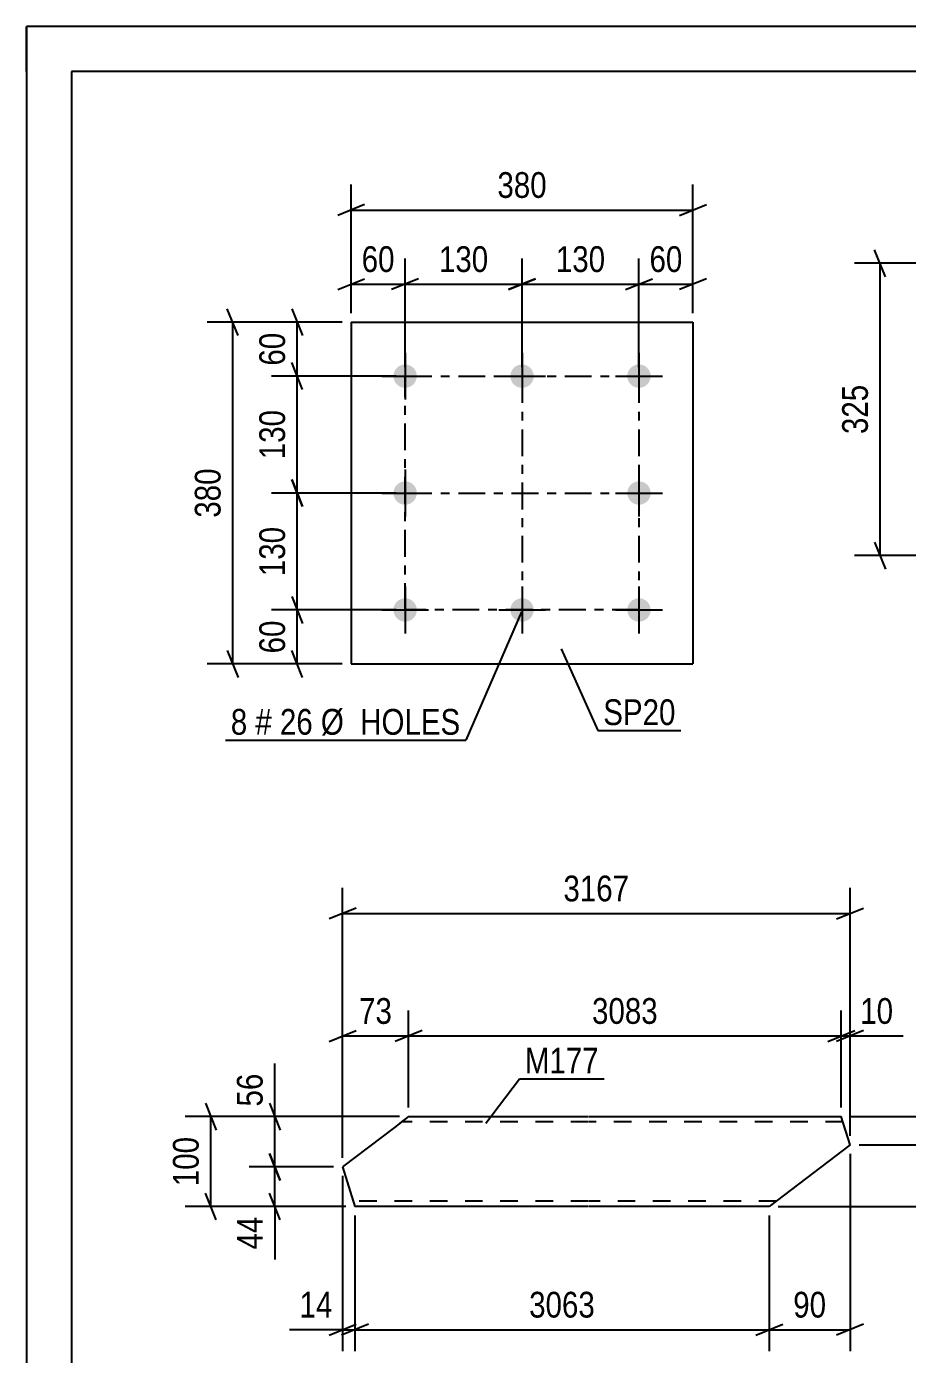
# Model space of a CAD drawing. Header units: millimetres. Extents: x 0 to 1766, y 0 to 560.
# Drawn here: x 0 to 97.9, y 149.3 to 297 of the extents above; entities that cross this region are included whole.
import ezdxf

# ---------------------------------------------------------------- set-up
doc = ezdxf.new("R2010")
doc.units = ezdxf.units.MM
doc.linetypes.add('DXK_LINE_DOT2', pattern=[3.9198, 1.9599, -1.9599])
doc.linetypes.add('DXK_LINE_DOT3', pattern=[5.9187, 2.979, -0.9799, 0.9799, -0.9799])
doc.styles.add('Arial Narrow', font='ARIALN.TTF', dxfattribs={"height": 0.2})

# ---------------------------------------------------------------- blocks, each defined once
blk = doc.blocks.new('Unknown-814172123-1135')
at = {"color": 5, "linetype": 'Continuous'}
for p, q in [((420, 297), (0, 297)), ((0, 297), (0, 0)), ((0, 292), (0, 297)), ((415, 292), (5, 292)), ((5, 292), (5, 5))]:
    blk.add_line(p, q, dxfattribs=at)
blk = doc.blocks.new('Part-814172123-2391 - 2375')
at = {"color": 2, "linetype": 'Continuous'}
for p, q in [((36.09, 264.13), (36.09, 226.13)), ((36.09, 264.13), (74.09, 264.13)), ((74.09, 264.13), (74.09, 226.13)), ((36.09, 226.13), (74.09, 226.13))]:
    blk.add_line(p, q, dxfattribs=at)
blk = doc.blocks.new('Bolt-814172123-2424 - 2375')
at = {"linetype": 'Continuous'}
for points in [[(42.09, 259.43, -1), (42.09, 256.83, -1)], [(55.09, 259.43, -1), (55.09, 256.83, -1)], [(68.09, 259.43, -1), (68.09, 256.83, -1)], [(42.09, 246.43, -1), (42.09, 243.83, -1)], [(68.09, 246.43, -1), (68.09, 243.83, -1)], [(42.09, 233.43, -1), (42.09, 230.83, -1)], [(55.09, 233.43, -1), (55.09, 230.83, -1)], [(68.09, 233.43, -1), (68.09, 230.83, -1)]]:
    blk.add_hatch(color=1, dxfattribs=at).paths.add_polyline_path(points)
at = {"color": 1, "linetype": 'Continuous'}
for p, q in [((42.09, 260.73), (42.09, 255.53)), ((55.09, 260.73), (55.09, 255.53)), ((68.09, 260.73), (68.09, 255.53)), ((39.49, 258.13), (44.69, 258.13)), ((52.49, 258.13), (57.69, 258.13)), ((65.49, 258.13), (70.69, 258.13)), ((42.09, 247.73), (42.09, 242.53)), ((68.09, 247.73), (68.09, 242.53)), ((39.49, 245.13), (44.69, 245.13)), ((65.49, 245.13), (70.69, 245.13)), ((42.09, 234.73), (42.09, 229.53)), ((55.09, 234.73), (55.09, 229.53)), ((68.09, 234.73), (68.09, 229.53)), ((39.49, 232.13), (44.69, 232.13)), ((52.49, 232.13), (57.69, 232.13)), ((65.49, 232.13), (70.69, 232.13))]:
    blk.add_line(p, q, dxfattribs=at)
blk = doc.blocks.new('Part-814172123-1678 - 1662')
at = {"color": 2, "linetype": 'Continuous'}
for p, q in [((42.47, 175.8), (40.9, 174.6)), ((42.47, 175.8), (42.47, 175.8)), ((42.47, 175.8), (62.47, 175.8)), ((62.57, 175.8), (90.58, 175.8)), ((91.56, 172.65), (90.58, 175.8)), ((40.9, 174.6), (35.13, 170.2)), ((91.56, 172.65), (82.57, 165.8)), ((35.13, 170.2), (36.5, 165.8)), ((62.47, 165.8), (36.5, 165.8)), ((82.57, 165.8), (62.57, 165.8))]:
    blk.add_line(p, q, dxfattribs=at)
at = {"color": 7, "linetype": 'DXK_LINE_DOT2'}
for p, q in [((42.47, 175.8), (41.5, 175.06)), ((40.9, 174.6), (40.9, 174.6)), ((40.9, 174.6), (40.9, 174.6)), ((40.9, 174.6), (40.9, 174.6)), ((62.47, 175.2), (41.68, 175.2)), ((90.77, 175.2), (62.57, 175.2)), ((62.47, 166.4), (36.31, 166.4)), ((83.36, 166.4), (62.57, 166.4))]:
    blk.add_line(p, q, dxfattribs=at)
blk = doc.blocks.new('Rectangle-814172123-2512 - 2375')
at = {"color": 1, "linetype": 'DXK_LINE_DOT3'}
blk.add_lwpolyline([(42.09, 258.13), (68.09, 258.13), (68.09, 232.13), (42.09, 232.13), (42.09, 258.13)], close=True, dxfattribs=at)
blk = doc.blocks.new('Line-814172123-2505 - 2375')
at = {"color": 1, "linetype": 'DXK_LINE_DOT3'}
blk.add_line((55.09, 258.13), (55.09, 232.13), dxfattribs=at)
blk = doc.blocks.new('Line-814172123-2497 - 2375')
at = {"color": 1, "linetype": 'DXK_LINE_DOT3'}
blk.add_line((42.09, 245.13), (68.09, 245.13), dxfattribs=at)
blk = doc.blocks.new('StraightDimension-814172123-2426 - 2375')
at = {"color": 7, "linetype": 'Continuous'}
for p, q in [((36.09, 265.13), (36.09, 279.45)), ((74.09, 265.13), (74.09, 279.45)), ((37.59, 277.2), (34.59, 276)), ((36.09, 276.6), (74.09, 276.6)), ((72.59, 276), (75.59, 277.2))]:
    blk.add_line(p, q, dxfattribs=at)
at = {"color": 0}
blk.add_wipeout([(58.43, 277.35), (58.43, 281.55), (51.75, 281.55), (51.75, 277.35)], dxfattribs=at)
at = {"color": 3, "style": 'Arial Narrow'}
blk.add_text('380', height=2.863, dxfattribs=at).set_placement((52.35, 277.95))
blk = doc.blocks.new('StraightDimension-814172123-2437 - 2375')
at = {"color": 7, "linetype": 'Continuous'}
for p, q in [((68.09, 259.13), (68.09, 271.21)), ((74.09, 265.13), (74.09, 271.21)), ((66.59, 267.76), (69.59, 268.96)), ((75.59, 268.96), (72.59, 267.76)), ((68.09, 268.36), (74.09, 268.36))]:
    blk.add_line(p, q, dxfattribs=at)
at = {"color": 0}
blk.add_wipeout([(73.52, 269.11), (73.52, 273.31), (68.66, 273.31), (68.66, 269.11)], dxfattribs=at)
at = {"color": 3, "style": 'Arial Narrow'}
blk.add_text('60', height=2.863, dxfattribs=at).set_placement((69.26, 269.71))
blk = doc.blocks.new('StraightDimension-814172123-2447 - 2375')
at = {"color": 7, "linetype": 'Continuous'}
for p, q in [((36.09, 265.13), (36.09, 271.21)), ((42.09, 259.13), (42.09, 271.21)), ((34.59, 267.76), (37.59, 268.96)), ((43.59, 268.96), (40.59, 267.76)), ((36.09, 268.36), (42.09, 268.36))]:
    blk.add_line(p, q, dxfattribs=at)
at = {"color": 0}
blk.add_wipeout([(41.52, 269.11), (41.52, 273.31), (36.66, 273.31), (36.66, 269.11)], dxfattribs=at)
at = {"color": 3, "style": 'Arial Narrow'}
blk.add_text('60', height=2.863, dxfattribs=at).set_placement((37.26, 269.71))
blk = doc.blocks.new('StraightDimension-814172123-2457 - 2375')
at = {"color": 7, "linetype": 'Continuous'}
for p, q in [((42.09, 259.13), (42.09, 271.21)), ((55.09, 259.13), (55.09, 271.21)), ((43.59, 268.96), (40.59, 267.76)), ((53.59, 267.76), (56.59, 268.96)), ((42.09, 268.36), (55.09, 268.36))]:
    blk.add_line(p, q, dxfattribs=at)
at = {"color": 0}
blk.add_wipeout([(51.93, 269.11), (51.93, 273.31), (45.25, 273.31), (45.25, 269.11)], dxfattribs=at)
at = {"color": 3, "style": 'Arial Narrow'}
blk.add_text('130', height=2.863, dxfattribs=at).set_placement((45.85, 269.71))
blk = doc.blocks.new('StraightDimension-814172123-2459 - 2375')
at = {"color": 7, "linetype": 'Continuous'}
for p, q in [((55.09, 259.13), (55.09, 271.21)), ((68.09, 259.13), (68.09, 271.21)), ((56.59, 268.96), (53.59, 267.76)), ((66.59, 267.76), (69.59, 268.96)), ((55.09, 268.36), (68.09, 268.36))]:
    blk.add_line(p, q, dxfattribs=at)
at = {"color": 0}
blk.add_wipeout([(64.93, 269.11), (64.93, 273.31), (58.25, 273.31), (58.25, 269.11)], dxfattribs=at)
at = {"color": 3, "style": 'Arial Narrow'}
blk.add_text('130', height=2.863, dxfattribs=at).set_placement((58.85, 269.71))
blk = doc.blocks.new('StraightDimension-814172123-2462 - 2375')
at = {"color": 7, "linetype": 'Continuous'}
for p, q in [((23.52, 262.63), (22.32, 265.63)), ((35.09, 264.13), (20.07, 264.13)), ((22.92, 226.13), (22.92, 264.13)), ((22.32, 227.63), (23.52, 224.63)), ((35.09, 226.13), (20.07, 226.13))]:
    blk.add_line(p, q, dxfattribs=at)
at = {"color": 0}
blk.add_wipeout([(22.17, 248.47), (17.97, 248.47), (17.97, 241.79), (22.17, 241.79)], dxfattribs=at)
at = {"color": 3, "style": 'Arial Narrow'}
blk.add_text('380', height=2.863, rotation=90.0002, dxfattribs=at).set_placement((21.57, 242.39))
blk = doc.blocks.new('StraightDimension-814172123-2473 - 2375')
at = {"color": 7, "linetype": 'Continuous'}
for p, q in [((29.49, 265.63), (30.69, 262.63)), ((35.09, 264.13), (27.24, 264.13)), ((30.09, 258.13), (30.09, 264.13)), ((30.69, 256.63), (29.49, 259.63)), ((41.09, 258.13), (27.24, 258.13))]:
    blk.add_line(p, q, dxfattribs=at)
at = {"color": 0}
blk.add_wipeout([(29.34, 263.56), (25.14, 263.56), (25.14, 258.7), (29.34, 258.7)], dxfattribs=at)
at = {"color": 3, "style": 'Arial Narrow'}
blk.add_text('60', height=2.863, rotation=90.0002, dxfattribs=at).set_placement((28.74, 259.3))
blk = doc.blocks.new('StraightDimension-814172123-2483 - 2375')
at = {"color": 7, "linetype": 'Continuous'}
for p, q in [((29.49, 233.63), (30.69, 230.63)), ((41.09, 232.13), (27.24, 232.13)), ((30.09, 226.13), (30.09, 232.13)), ((30.69, 224.63), (29.49, 227.63)), ((35.09, 226.13), (27.24, 226.13))]:
    blk.add_line(p, q, dxfattribs=at)
at = {"color": 0}
blk.add_wipeout([(29.34, 231.56), (25.14, 231.56), (25.14, 226.7), (29.34, 226.7)], dxfattribs=at)
at = {"color": 3, "style": 'Arial Narrow'}
blk.add_text('60', height=2.863, rotation=90.0002, dxfattribs=at).set_placement((28.74, 227.3))
blk = doc.blocks.new('StraightDimension-814172123-2493 - 2375')
at = {"color": 7, "linetype": 'Continuous'}
for p, q in [((30.69, 243.63), (29.49, 246.63)), ((41.09, 245.13), (27.24, 245.13)), ((30.09, 232.13), (30.09, 245.13)), ((29.49, 233.63), (30.69, 230.63)), ((41.09, 232.13), (27.24, 232.13))]:
    blk.add_line(p, q, dxfattribs=at)
at = {"color": 0}
blk.add_wipeout([(29.34, 241.97), (25.14, 241.97), (25.14, 235.29), (29.34, 235.29)], dxfattribs=at)
at = {"color": 3, "style": 'Arial Narrow'}
blk.add_text('130', height=2.863, rotation=90.0002, dxfattribs=at).set_placement((28.74, 235.89))
blk = doc.blocks.new('StraightDimension-814172123-2495 - 2375')
at = {"color": 7, "linetype": 'Continuous'}
for p, q in [((30.69, 256.63), (29.49, 259.63)), ((41.09, 258.13), (27.24, 258.13)), ((30.09, 245.13), (30.09, 258.13)), ((29.49, 246.63), (30.69, 243.63)), ((41.09, 245.13), (27.24, 245.13))]:
    blk.add_line(p, q, dxfattribs=at)
at = {"color": 0}
blk.add_wipeout([(29.34, 254.97), (25.14, 254.97), (25.14, 248.29), (29.34, 248.29)], dxfattribs=at)
at = {"color": 3, "style": 'Arial Narrow'}
blk.add_text('130', height=2.863, rotation=90.0002, dxfattribs=at).set_placement((28.74, 248.89))
blk = doc.blocks.new('StraightDimension-814172123-1738 - 1662')
at = {"color": 7, "linetype": 'Continuous'}
for p, q in [((91.56, 171.65), (91.56, 149.7)), ((82.57, 164.8), (82.57, 149.7)), ((81.07, 151.5), (84.07, 152.7)), ((82.57, 152.1), (91.56, 152.1)), ((93.06, 152.7), (90.06, 151.5))]:
    blk.add_line(p, q, dxfattribs=at)
at = {"color": 0}
blk.add_wipeout([(89.5, 152.85), (89.5, 157.05), (84.64, 157.05), (84.64, 152.85)], dxfattribs=at)
at = {"color": 3, "style": 'Arial Narrow'}
blk.add_text('90', height=2.863, dxfattribs=at).set_placement((85.24, 153.45))
blk = doc.blocks.new('StraightDimension-814172123-1859 - 1662')
at = {"color": 7, "linetype": 'Continuous'}
for p, q in [((35.13, 171.2), (35.13, 187.61)), ((42.47, 176.8), (42.47, 187.61)), ((33.63, 184.16), (36.63, 185.36)), ((35.13, 184.76), (42.47, 184.76)), ((43.97, 185.36), (40.97, 184.16))]:
    blk.add_line(p, q, dxfattribs=at)
at = {"color": 0}
blk.add_wipeout([(41.23, 185.51), (41.23, 189.71), (36.37, 189.71), (36.37, 185.51)], dxfattribs=at)
at = {"color": 3, "style": 'Arial Narrow'}
blk.add_text('73', height=2.863, dxfattribs=at).set_placement((36.97, 186.11))
blk = doc.blocks.new('StraightDimension-814172123-1780 - 1662')
at = {"color": 7, "linetype": 'Continuous'}
for p, q in [((35.13, 169.2), (35.13, 149.7)), ((36.5, 164.8), (36.5, 149.7)), ((35.13, 152.1), (29.22, 152.1)), ((35.13, 152.1), (29.22, 152.1)), ((33.63, 151.5), (36.63, 152.7)), ((38, 152.7), (35, 151.5)), ((35.13, 152.1), (36.5, 152.1))]:
    blk.add_line(p, q, dxfattribs=at)
at = {"color": 0}
blk.add_wipeout([(34.6, 152.85), (34.6, 157.05), (29.75, 157.05), (29.75, 152.85)], dxfattribs=at)
at = {"color": 3, "style": 'Arial Narrow'}
blk.add_text('14', height=2.863, dxfattribs=at).set_placement((30.35, 153.45))
blk = doc.blocks.new('StraightDimension-814172123-1756 - 1662')
at = {"color": 7, "linetype": 'Continuous'}
for p, q in [((36.5, 164.8), (36.5, 149.7)), ((82.57, 164.8), (82.57, 149.7)), ((38, 152.7), (35, 151.5)), ((36.5, 152.1), (82.57, 152.1)), ((81.07, 151.5), (84.07, 152.7))]:
    blk.add_line(p, q, dxfattribs=at)
at = {"color": 0}
blk.add_wipeout([(63.79, 152.85), (63.79, 157.05), (55.28, 157.05), (55.28, 152.85)], dxfattribs=at)
at = {"color": 3, "style": 'Arial Narrow'}
blk.add_text('3063', height=2.863, dxfattribs=at).set_placement((55.88, 153.45))
blk = doc.blocks.new('StraightDimension-814172123-1848 - 1662')
at = {"color": 7, "linetype": 'Continuous'}
for p, q in [((35.13, 171.2), (35.13, 201.23)), ((91.56, 173.65), (91.56, 201.23)), ((36.63, 198.98), (33.63, 197.78)), ((35.13, 198.38), (91.56, 198.38)), ((90.06, 197.78), (93.06, 198.98))]:
    blk.add_line(p, q, dxfattribs=at)
at = {"color": 0}
blk.add_wipeout([(67.6, 199.13), (67.6, 203.33), (59.09, 203.33), (59.09, 199.13)], dxfattribs=at)
at = {"color": 3, "style": 'Arial Narrow'}
blk.add_text('3167', height=2.863, dxfattribs=at).set_placement((59.69, 199.73))
blk = doc.blocks.new('StraightDimension-814172123-1876 - 1662')
at = {"color": 7, "linetype": 'Continuous'}
for p, q in [((42.47, 176.8), (42.47, 187.61)), ((90.58, 176.8), (90.58, 187.61)), ((43.97, 185.36), (40.97, 184.16)), ((42.47, 184.76), (90.58, 184.76)), ((89.08, 184.16), (92.08, 185.36))]:
    blk.add_line(p, q, dxfattribs=at)
at = {"color": 0}
blk.add_wipeout([(70.78, 185.51), (70.78, 189.71), (62.27, 189.71), (62.27, 185.51)], dxfattribs=at)
at = {"color": 3, "style": 'Arial Narrow'}
blk.add_text('3083', height=2.863, dxfattribs=at).set_placement((62.87, 186.11))
blk = doc.blocks.new('StraightDimension-814172123-1900 - 1662')
at = {"color": 7, "linetype": 'Continuous'}
for p, q in [((90.58, 176.8), (90.58, 187.61)), ((91.56, 173.65), (91.56, 187.61)), ((89.08, 184.16), (92.08, 185.36)), ((93.06, 185.36), (90.06, 184.16)), ((90.58, 184.76), (91.56, 184.76)), ((91.56, 184.76), (97.47, 184.76)), ((91.56, 184.76), (97.47, 184.76))]:
    blk.add_line(p, q, dxfattribs=at)
at = {"color": 0}
blk.add_wipeout([(96.95, 185.51), (96.95, 189.71), (92.09, 189.71), (92.09, 185.51)], dxfattribs=at)
at = {"color": 3, "style": 'Arial Narrow'}
blk.add_text('10', height=2.863, dxfattribs=at).set_placement((92.69, 186.11))
blk = doc.blocks.new('StraightDimension-814172123-11653 - 1662')
at = {"color": 7, "linetype": 'Continuous'}
for p, q in [((103.83, 175.8), (103.83, 181.7)), ((103.83, 175.8), (103.83, 181.7)), ((103.23, 177.3), (104.43, 174.3)), ((91.58, 175.8), (106.23, 175.8)), ((103.83, 172.65), (103.83, 175.8)), ((104.43, 171.15), (103.23, 174.15)), ((92.56, 172.65), (106.23, 172.65))]:
    blk.add_line(p, q, dxfattribs=at)
at = {"color": 0}
blk.add_wipeout([(103.08, 181.18), (98.88, 181.18), (98.88, 176.32), (103.08, 176.32)], dxfattribs=at)
at = {"color": 3, "style": 'Arial Narrow'}
blk.add_text('31', height=2.863, rotation=90.0002, dxfattribs=at).set_placement((102.48, 176.92))
blk = doc.blocks.new('StraightDimension-814172123-11654 - 1662')
at = {"color": 7, "linetype": 'Continuous'}
for p, q in [((103.23, 174.15), (104.43, 171.15)), ((92.56, 172.65), (106.23, 172.65)), ((103.83, 165.8), (103.83, 172.65)), ((104.43, 164.3), (103.23, 167.3)), ((83.57, 165.8), (106.23, 165.8))]:
    blk.add_line(p, q, dxfattribs=at)
at = {"color": 0}
blk.add_wipeout([(103.08, 171.65), (98.88, 171.65), (98.88, 166.8), (103.08, 166.8)], dxfattribs=at)
at = {"color": 3, "style": 'Arial Narrow'}
blk.add_text('69', height=2.863, rotation=90.0002, dxfattribs=at).set_placement((102.48, 167.4))
blk = doc.blocks.new('StraightDimension-814172123-11702 - 1662')
at = {"color": 7, "linetype": 'Continuous'}
for p, q in [((27.6, 175.8), (27.6, 181.7)), ((27.6, 175.8), (27.6, 181.7)), ((27, 177.3), (28.2, 174.3)), ((41.47, 175.8), (24.75, 175.8)), ((27.6, 170.2), (27.6, 175.8)), ((28.2, 168.7), (27, 171.7)), ((34.13, 170.2), (24.75, 170.2))]:
    blk.add_line(p, q, dxfattribs=at)
at = {"color": 0}
blk.add_wipeout([(26.85, 181.18), (22.65, 181.18), (22.65, 176.32), (26.85, 176.32)], dxfattribs=at)
at = {"color": 3, "style": 'Arial Narrow'}
blk.add_text('56', height=2.863, rotation=90.0002, dxfattribs=at).set_placement((26.25, 176.92))
blk = doc.blocks.new('StraightDimension-814172123-11703 - 1662')
at = {"color": 7, "linetype": 'Continuous'}
for p, q in [((27, 171.7), (28.2, 168.7)), ((34.13, 170.2), (24.75, 170.2)), ((27.6, 165.8), (27.6, 170.2)), ((28.2, 164.3), (27, 167.3)), ((35.5, 165.8), (24.75, 165.8)), ((27.6, 165.8), (27.6, 159.89)), ((27.6, 165.8), (27.6, 159.89))]:
    blk.add_line(p, q, dxfattribs=at)
at = {"color": 0}
blk.add_wipeout([(26.85, 165.27), (22.65, 165.27), (22.65, 160.42), (26.85, 160.42)], dxfattribs=at)
at = {"color": 3, "style": 'Arial Narrow'}
blk.add_text('44', height=2.863, rotation=90.0002, dxfattribs=at).set_placement((26.25, 161.02))
blk = doc.blocks.new('StraightDimension-814172123-11751 - 1662')
at = {"color": 7, "linetype": 'Continuous'}
for p, q in [((19.89, 177.3), (21.09, 174.3)), ((41.47, 175.8), (17.64, 175.8)), ((20.49, 165.8), (20.49, 175.8)), ((21.09, 164.3), (19.89, 167.3)), ((35.5, 165.8), (17.64, 165.8))]:
    blk.add_line(p, q, dxfattribs=at)
at = {"color": 0}
blk.add_wipeout([(19.74, 174.14), (15.54, 174.14), (15.54, 167.46), (19.74, 167.46)], dxfattribs=at)
at = {"color": 3, "style": 'Arial Narrow'}
blk.add_text('100', height=2.863, rotation=90.0002, dxfattribs=at).set_placement((19.14, 168.06))
blk = doc.blocks.new('StraightDimension-814172123-2714 - 2612')
at = {"color": 7, "linetype": 'Continuous'}
for p, q in [((95.49, 269.18), (94.29, 272.18)), ((108.25, 270.68), (92.04, 270.68)), ((94.89, 238.18), (94.89, 270.68)), ((94.29, 239.68), (95.49, 236.68)), ((108.25, 238.18), (92.04, 238.18))]:
    blk.add_line(p, q, dxfattribs=at)
at = {"color": 0}
blk.add_wipeout([(94.14, 257.77), (89.94, 257.77), (89.94, 251.09), (94.14, 251.09)], dxfattribs=at)
at = {"color": 3, "style": 'Arial Narrow'}
blk.add_text('325', height=2.863, rotation=90.0002, dxfattribs=at).set_placement((93.54, 251.69))
blk = doc.blocks.new('Mark-814172123-2387 - 2375')
at = {"color": 0}
blk.add_wipeout([(72.16, 219.33), (72.16, 222.33), (64.12, 222.33), (64.12, 219.33)], dxfattribs=at)
blk.add_wipeout([(72.16, 219.33), (72.16, 222.33), (64.12, 222.33), (64.12, 219.33)], dxfattribs=at)
at = {"color": 30, "linetype": 'Continuous'}
for p, q in [((59.45, 227.8), (63.52, 218.73)), ((63.52, 218.73), (72.76, 218.73))]:
    blk.add_line(p, q, dxfattribs=at)
at = {"color": 3, "style": 'Arial Narrow'}
blk.add_text('SP20', height=2.863, dxfattribs=at).set_placement((64.12, 219.33))
blk = doc.blocks.new('Mark-814172123-2420 - 2375')
at = {"color": 0}
for points in [[(24.54, 218.26), (24.54, 221.26), (22.71, 221.26), (22.71, 218.26)], [(27.27, 218.26), (27.27, 221.26), (25.44, 221.26), (25.44, 218.26)], [(31.82, 218.26), (31.82, 221.26), (28.17, 221.26), (28.17, 218.26)], [(48.25, 218.26), (48.25, 221.26), (32.72, 221.26), (32.72, 218.26)]]:
    blk.add_wipeout(points, dxfattribs=at)
for points in [[(24.54, 218.26), (24.54, 221.26), (22.71, 221.26), (22.71, 218.26)], [(27.27, 218.26), (27.27, 221.26), (25.44, 221.26), (25.44, 218.26)], [(31.82, 218.26), (31.82, 221.26), (28.17, 221.26), (28.17, 218.26)], [(48.25, 218.26), (48.25, 221.26), (32.72, 221.26), (32.72, 218.26)]]:
    blk.add_wipeout(points, dxfattribs=at)
at = {"color": 7, "linetype": 'Continuous'}
for p in [(55.04, 231.91), (22.11, 217.66)]:
    blk.add_line(p, (48.85, 217.66), dxfattribs=at)
at = {"color": 3, "style": 'Arial Narrow'}
for s, height, p in [('8', 2.86, (22.71, 218.26)), ('#', 2.86, (25.44, 218.26)), ('26', 2.863, (28.17, 218.26)), ('Ø  HOLES', 2.863, (32.72, 218.26))]:
    blk.add_text(s, height=height, dxfattribs=at).set_placement(p)
blk = doc.blocks.new('Mark-814172123-1674 - 1662')
at = {"color": 0}
blk.add_wipeout([(63.62, 180.59), (63.62, 183.59), (55.4, 183.59), (55.4, 180.59)], dxfattribs=at)
blk.add_wipeout([(63.62, 180.59), (63.62, 183.59), (55.4, 183.59), (55.4, 180.59)], dxfattribs=at)
at = {"color": 30, "linetype": 'Continuous'}
for p, q in [((51.08, 175.08), (54.8, 179.99)), ((54.8, 179.99), (64.22, 179.99))]:
    blk.add_line(p, q, dxfattribs=at)
at = {"color": 3, "style": 'Arial Narrow'}
blk.add_text('M177', height=2.863, dxfattribs=at).set_placement((55.4, 180.59))

msp = doc.modelspace()

# ---------------------------------------------------------------- block references
for name in ['Unknown-814172123-1135', 'Part-814172123-2391 - 2375', 'Bolt-814172123-2424 - 2375', 'Rectangle-814172123-2512 - 2375', 'Line-814172123-2505 - 2375', 'Line-814172123-2497 - 2375', 'Part-814172123-1678 - 1662']:
    msp.add_blockref(name, (0, 0))

# ---------------------------------------------------------------- next in the draw order: block references
for name in ['StraightDimension-814172123-2426 - 2375', 'StraightDimension-814172123-2714 - 2612', 'Mark-814172123-2387 - 2375', 'StraightDimension-814172123-1859 - 1662', 'StraightDimension-814172123-1738 - 1662', 'StraightDimension-814172123-1780 - 1662']:
    msp.add_blockref(name, (0, 0))

# ---------------------------------------------------------------- next in the draw order: block references
for name in ['StraightDimension-814172123-2447 - 2375', 'StraightDimension-814172123-2437 - 2375', 'StraightDimension-814172123-1848 - 1662', 'StraightDimension-814172123-1756 - 1662']:
    msp.add_blockref(name, (0, 0))

# ---------------------------------------------------------------- next in the draw order: block references
for name in ['StraightDimension-814172123-2457 - 2375', 'StraightDimension-814172123-2462 - 2375', 'StraightDimension-814172123-1876 - 1662']:
    msp.add_blockref(name, (0, 0))

# ---------------------------------------------------------------- next in the draw order: block references
for name in ['StraightDimension-814172123-2459 - 2375', 'StraightDimension-814172123-2473 - 2375', 'StraightDimension-814172123-2483 - 2375', 'StraightDimension-814172123-1900 - 1662', 'Mark-814172123-1674 - 1662', 'StraightDimension-814172123-11702 - 1662']:
    msp.add_blockref(name, (0, 0))

# ---------------------------------------------------------------- next in the draw order: block references
for name in ['StraightDimension-814172123-2493 - 2375', 'StraightDimension-814172123-11653 - 1662', 'StraightDimension-814172123-11703 - 1662']:
    msp.add_blockref(name, (0, 0))

# ---------------------------------------------------------------- next in the draw order: block references
for name in ['StraightDimension-814172123-2495 - 2375', 'Mark-814172123-2420 - 2375', 'StraightDimension-814172123-11751 - 1662', 'StraightDimension-814172123-11654 - 1662']:
    msp.add_blockref(name, (0, 0))

doc.saveas('drawing.dxf')
